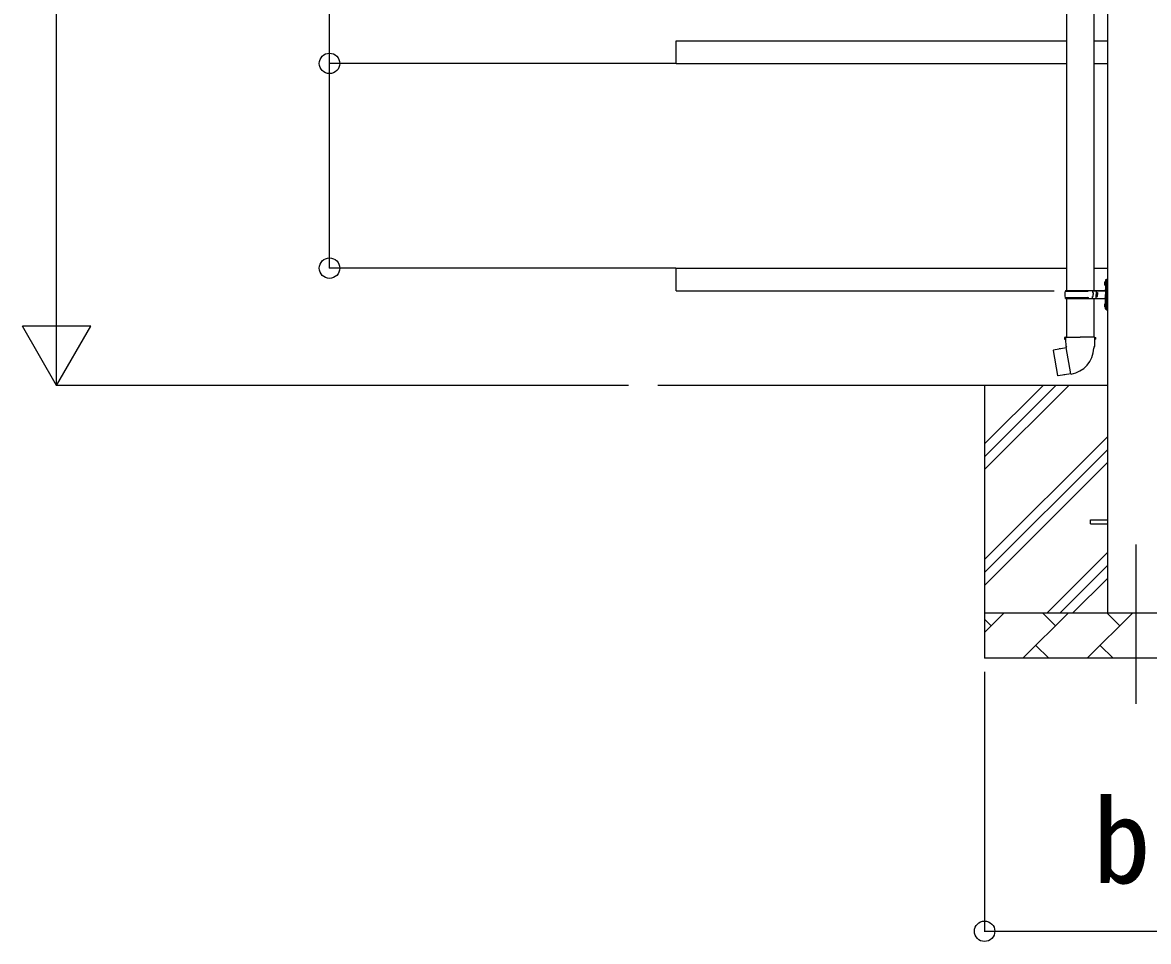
# Model space of a CAD drawing. Units: millimetres, scale not verified. Extents: x -13125 to 13125, y -19494 to 19412.
# Drawn here: x -107 to 2368, y 8534 to 10554 of the extents above; entities that cross this region are included whole.
import ezdxf
from ezdxf.enums import TextEntityAlignment as Align

# ---------------------------------------------------------------- set-up
doc = ezdxf.new("R2010")
doc.units = ezdxf.units.MM
doc.header["$LTSCALE"] = 70
for name, color, linetype in [('0-3_YKK_12', 2, 'Continuous'), ('0-4_YKK_13', 4, 'Continuous'), ('0-5_YKK_A1', 4, 'Continuous'), ('0-6_YKK_D', 6, 'Continuous')]:
    doc.layers.add(name, color=color, linetype=linetype)
doc.styles.add('ＭＳ ゴシック', font='')
doc.styles.get('ＭＳ ゴシック').set_extended_font_data('MS Gothic')

msp = doc.modelspace()

# ---------------------------------------------------------------- linework, layer by layer
at = {"layer": '0-3_YKK_12'}
msp.add_line((2340.5, 9406), (2340.5, 9056), dxfattribs=at)
at = {"layer": '0-4_YKK_13'}
for p, q in [((2188, 10897.01), (2188, 9965)), ((2248, 10897.01), (2248, 9965)), ((2271.7, 9982.15), (2273.74, 9981.15)), ((2271.7, 9982.15), (2273.74, 9981.15)), ((2272.97, 9984.15), (2273.6, 9984.15)), ((2272.97, 9984.15), (2272.97, 9975.85)), ((2272.97, 9984.15), (2273.6, 9984.15)), ((2272.97, 9984.15), (2272.97, 9975.85)), ((2273.6, 9984.15), (2273.6, 9975.85)), ((2273.6, 9984.15), (2274, 9983.75)), ((2273.6, 9984.15), (2273.6, 9975.85)), ((2273.6, 9984.15), (2274, 9983.75)), ((2273.6, 9975.85), (2274, 9976.25)), ((2273.6, 9975.85), (2274, 9976.25)), ((2273.74, 9981.15), (2274.35, 9980)), ((2273.74, 9981.15), (2274.35, 9980)), ((2274, 9988), (2277, 9989.5)), ((2274, 9988), (2274, 9956)), ((2274, 9983.75), (2274, 9976.25)), ((2274, 9983.75), (2274, 9976.25)), ((2277, 9989.5), (2277, 9956)), ((2277, 9989.5), (2278, 9989.5)), ((2278, 9989.5), (2278, 9956)), ((2185, 9963), (2235.33, 9963)), ((2186, 9965), (2272, 9965)), ((2186, 9965), (2186, 9963)), ((2245, 9965), (2245, 9960.5)), ((2245, 9960.5), (2247, 9960.5)), ((2245, 9947), (2245, 9951.5)), ((2245, 9951.5), (2247, 9951.5)), ((2247, 9960.5), (2247, 9956)), ((2247, 9951.5), (2247, 9956)), ((2253, 9965), (2253, 9956)), ((2253, 9960.5), (2256, 9960.5)), ((2253, 9947), (2253, 9956)), ((2253, 9951.5), (2256, 9951.5)), ((2256, 9960.5), (2256, 9956)), ((2256, 9951.5), (2256, 9956)), ((2272.97, 9975.85), (2273.6, 9975.85)), ((2272.97, 9975.85), (2273.6, 9975.85)), ((2274, 9924), (2274, 9956)), ((2277, 9922.5), (2277, 9956)), ((2278, 9922.5), (2278, 9956)), ((2185, 9949), (2235.33, 9949)), ((2186, 9947), (2186, 9949)), ((2186, 9947), (2272, 9947)), ((2188, 9947), (2188, 9862.07)), ((2248, 9947), (2248, 9862.07)), ((2271.7, 9934.15), (2273.74, 9933.15)), ((2271.7, 9934.15), (2273.74, 9933.15)), ((2272.97, 9936.15), (2273.6, 9936.15)), ((2272.97, 9936.15), (2272.97, 9927.85)), ((2272.97, 9936.15), (2273.6, 9936.15)), ((2272.97, 9936.15), (2272.97, 9927.85)), ((2272.97, 9927.85), (2273.6, 9927.85)), ((2272.97, 9927.85), (2273.6, 9927.85)), ((2273.6, 9936.15), (2273.6, 9927.85)), ((2273.6, 9936.15), (2274, 9935.75)), ((2273.6, 9936.15), (2273.6, 9927.85)), ((2273.6, 9936.15), (2274, 9935.75)), ((2273.6, 9927.85), (2274, 9928.25)), ((2273.6, 9927.85), (2274, 9928.25)), ((2273.74, 9933.15), (2274.35, 9932)), ((2273.74, 9933.15), (2274.35, 9932)), ((2274, 9935.75), (2274, 9928.25)), ((2274, 9935.75), (2274, 9928.25)), ((2274, 9924), (2277, 9922.5)), ((2277, 9922.5), (2278, 9922.5)), ((2186.15, 9862.07), (2184, 9861.29)), ((2184, 9861.29), (2184, 9857.67)), ((2184, 9857.67), (2186.24, 9856.86)), ((2186.15, 9862.07), (2218, 9862.07)), ((2186.15, 9862.07), (2186.24, 9856.86)), ((2186.24, 9856.86), (2186.5, 9842.07)), ((2249.85, 9862.07), (2218, 9862.07)), ((2252, 9857.67), (2249.76, 9856.86)), ((2249.85, 9862.07), (2252, 9861.29)), ((2252, 9861.29), (2252, 9857.67)), ((2159.54, 9833.62), (2158.73, 9832.45)), ((2158.73, 9832.45), (2168.35, 9777.89)), ((2187.41, 9838.87), (2159.54, 9833.62)), ((2172.28, 9836.22), (2172.07, 9835.98)), ((2186.5, 9842.07), (2187.85, 9840.07)), ((2197.76, 9781.58), (2187.63, 9839.05)), ((2187.65, 9839.87), (2187.65, 9839.17)), ((2187.85, 9840.07), (2187.82, 9840.07)), ((2248.19, 9840.13), (2248.11, 9837.97)), ((2249.5, 9842.07), (2248.19, 9840.13)), ((2182.38, 9778.98), (2182.09, 9779.14)), ((2198.07, 9780.81), (2197.83, 9781.48)), ((2240.5, 9460.5), (2278, 9460.5)), ((2240.5, 9451.5), (2240.5, 9460.5)), ((2240.5, 9460.5), (2278, 9460.5)), ((2240.5, 9451.5), (2240.5, 9460.5)), ((2240.5, 9451.5), (2278, 9451.5)), ((2240.5, 9451.5), (2278, 9451.5))]:
    msp.add_line(p, q, dxfattribs=at)
for points in [[(2271.7, 9977.85), (2273.74, 9978.85), (2274.35, 9980)], [(2271.7, 9977.85), (2273.74, 9978.85), (2274.35, 9980)], [(2271.7, 9929.85), (2273.74, 9930.85), (2274.35, 9932)], [(2271.7, 9929.85), (2273.74, 9930.85), (2274.35, 9932)], [(2249.85, 9862.07), (2249.76, 9856.86), (2249.5, 9842.07)], [(2174.53, 9836.44), (2174.25, 9836.6), (2172.28, 9836.22)], [(2197.49, 9781.67), (2169.51, 9777.07), (2168.35, 9777.89)], [(2184.56, 9779.54), (2184.35, 9779.31), (2182.38, 9778.98)]]:
    msp.add_lwpolyline(points, dxfattribs=at)
for centre, radius, start, end in [((2277.3, 9980), 6, 136.21765, 223.78235), ((2277.3, 9980), 6, 136.21765, 223.78235), ((2233.75, 9956), 49.25, 171.82876, 180.00002), ((2233.75, 9956), 49.25, 180.00002, 188.17127), ((2235.33, 9965), 2, 270, 359.99998), ((2272, 9967), 2, 270, 359.99998), ((2235.33, 9947), 2, 0.00005, 90.00004), ((2277.3, 9932), 6, 136.21765, 223.78235), ((2277.3, 9932), 6, 136.21765, 223.78235), ((2272, 9945), 2, 0.00005, 90.00004), ((2187.35, 9839.17), 0.3, 280.66842, 0), ((2187.85, 9839.87), 0.2, 100, 180), ((2187.85, 9840.07), 60.3, 279.96938, 358), ((2197.54, 9781.37), 0.3, 20, 99.33158), ((2198.25, 9780.88), 0.2, 200, 279.96938)]:
    msp.add_arc(centre, radius, start, end, dxfattribs=at)
at = {"layer": '0-5_YKK_A1'}
for p, q in [((2278, 12253.5), (2278, 9256)), ((2278, 12253.5), (2278, 9256)), ((1330.03, 10513.89), (2188, 10513.89)), ((1330.03, 10463.89), (1330.03, 10513.89)), ((2248, 10513.89), (2278, 10513.89)), ((1330.03, 10463.89), (2188, 10463.89)), ((2248, 10463.89), (2278, 10463.89)), ((1330.03, 10013.89), (2188, 10013.89)), ((1330.03, 9963.89), (1330.03, 10013.89)), ((2248, 10013.89), (2278, 10013.89)), ((1330.03, 9963.89), (2161.12, 9963.89)), ((2244.31, 9963.89), (2278, 9963.89)), ((2278, 9756), (1289.99, 9756)), ((2278, 9756), (1333.84, 9756)), ((2008, 9756), (2008, 9156)), ((2008, 9570.95), (2193.05, 9756)), ((2008, 9599.23), (2164.77, 9756)), ((2008, 9627.52), (2136.48, 9756)), ((2008, 9756), (2008, 9156)), ((2008, 9570.95), (2193.05, 9756)), ((2008, 9599.23), (2164.77, 9756)), ((2008, 9627.52), (2136.48, 9756)), ((2008, 9372.96), (2278, 9642.96)), ((2008, 9372.96), (2278, 9642.96)), ((2008, 9344.68), (2278, 9614.68)), ((2008, 9344.68), (2278, 9614.68)), ((2008, 9316.39), (2278, 9586.39)), ((2008, 9316.39), (2278, 9586.39)), ((2145.6, 9256), (2278, 9388.4)), ((2145.6, 9256), (2278, 9388.4)), ((2173.88, 9256), (2278, 9360.12)), ((2173.88, 9256), (2278, 9360.12)), ((2202.17, 9256), (2278, 9331.83)), ((2202.17, 9256), (2278, 9331.83)), ((2008, 9256), (2668, 9256)), ((2008, 9213.11), (2050.89, 9256)), ((2008, 9256), (2668, 9256)), ((2008, 9213.11), (2050.89, 9256)), ((2022.34, 9227.45), (2008, 9241.79)), ((2022.34, 9227.45), (2008, 9241.79)), ((2092.31, 9156), (2192.31, 9256)), ((2092.31, 9156), (2192.31, 9256)), ((2163.76, 9227.45), (2135.21, 9256)), ((2163.76, 9227.45), (2135.21, 9256)), ((2233.74, 9156), (2333.74, 9256)), ((2233.74, 9156), (2333.74, 9256)), ((2305.18, 9227.45), (2276.63, 9256)), ((2305.18, 9227.45), (2276.63, 9256)), ((2120.87, 9184.55), (2149.42, 9156)), ((2120.87, 9184.55), (2149.42, 9156)), ((2262.29, 9184.55), (2290.84, 9156)), ((2262.29, 9184.55), (2290.84, 9156)), ((2668, 9156), (2008, 9156)), ((2668, 9156), (2008, 9156))]:
    msp.add_line(p, q, dxfattribs=at)
at = {"layer": '0-6_YKK_D'}
for p, q in [((-32.14, 9906), (-32.14, 12106)), ((1329.03, 10463.89), (566.86, 10463.89)), ((-32.14, 9756), (-32.14, 10015.81)), ((1329.03, 10013.89), (566.86, 10013.89)), ((-32.14, 9756), (-107.14, 9885.9)), ((42.86, 9885.9), (-107.14, 9885.9)), ((-32.14, 9756), (42.86, 9885.9)), ((1224.89, 9756), (-33.14, 9756)), ((2008, 9126), (2008, 8555)), ((2008, 8556), (2668, 8556))]:
    msp.add_line(p, q, dxfattribs=at)
msp.add_lwpolyline([(567.86, 10013.89), (567.86, 10463.89), (567.86, 12263.57)], dxfattribs=at)
for centre in [(567.86, 10463.89), (567.86, 10013.89), (2008, 8556)]:
    msp.add_circle(centre, 22.5, dxfattribs=at)

# ---------------------------------------------------------------- texts
at = {"layer": '0-6_YKK_D', "style": 'ＭＳ ゴシック'}
msp.add_text('b', height=187, dxfattribs=at).set_placement((2246, 8606), align=Align.BOTTOM_LEFT)

doc.saveas('drawing.dxf')
